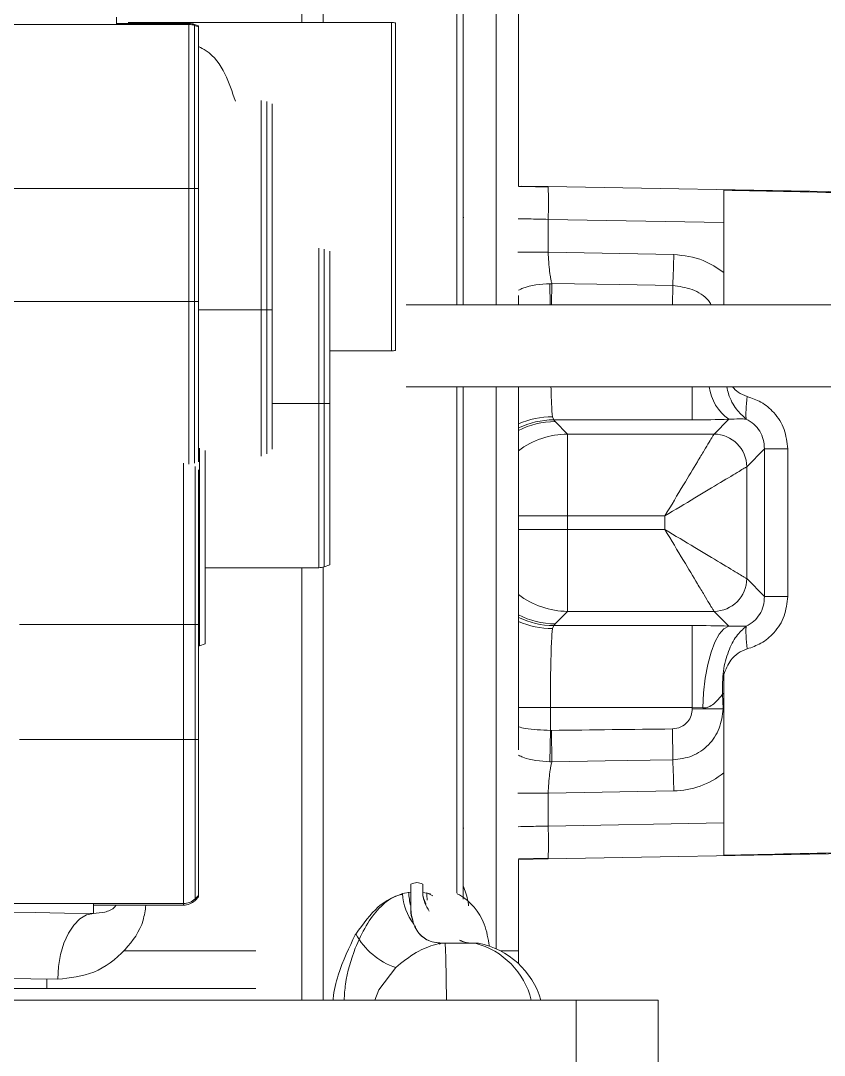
# Model space of a CAD drawing. Header units: millimetres. Extents: x 169 to 14583, y -399 to 10804.
# Drawn here: x 3264.4 to 3313.4, y 2017.5 to 2080.5 of the extents above; entities that cross this region are included whole.
import ezdxf

# ---------------------------------------------------------------- set-up
doc = ezdxf.new("R2010")
doc.units = ezdxf.units.MM
doc.header["$LTSCALE"] = 35

msp = doc.modelspace()

# ---------------------------------------------------------------- linework, layer by layer
at = {"color": 7, "linetype": 'Continuous', "lineweight": 18}
for p, q in [((3293.407, 2107.479), (3293.407, 2063.234)), ((3281.562, 2106.459), (3281.562, 2080.419)), ((3282.86, 2106.459), (3282.86, 2080.419)), ((3291.393, 2068.699), (3291.393, 2105.534)), ((3291.393, 2068.903), (3291.393, 2105.534)), ((3291.012, 2063.234), (3291.012, 2104.485)), ((3294.772, 2070.459), (3294.772, 2093.654)), ((3294.772, 2070.459), (3294.772, 2093.654)), ((3274.696, 2080.298), (3207.049, 2080.298)), ((3274.696, 2080.36), (3270.261, 2080.36)), ((3270.272, 2080.741), (3270.272, 2080.358)), ((3274.696, 2080.358), (3270.272, 2080.358)), ((3273.272, 2080.419), (3270.995, 2080.419)), ((3287.026, 2080.419), (3273.272, 2080.419)), ((3273.272, 2080.419), (3273.272, 2080.419)), ((3274.696, 2080.36), (3274.696, 2080.358)), ((3274.696, 2080.358), (3274.696, 2080.298)), ((3274.696, 2080.298), (3274.696, 2070.299)), ((3275.272, 2080.214), (3275.038, 2080.3)), ((3275.038, 2080.3), (3275.038, 2080.298)), ((3275.038, 2080.298), (3275.038, 2080.238)), ((3275.272, 2080.212), (3275.038, 2080.298)), ((3275.038, 2080.238), (3275.038, 2070.299)), ((3275.272, 2080.152), (3275.038, 2080.238)), ((3275.272, 2080.212), (3275.272, 2080.214)), ((3275.272, 2080.212), (3275.272, 2080.152)), ((3275.272, 2070.299), (3275.272, 2080.152)), ((3274.696, 2070.299), (3263.268, 2070.299)), ((3274.696, 2070.299), (3274.696, 2063.421)), ((3275.038, 2070.299), (3274.696, 2070.299)), ((3275.038, 2070.299), (3275.038, 2063.421)), ((3275.272, 2070.299), (3275.038, 2070.299)), ((3275.272, 2070.299), (3275.272, 2063.421)), ((3295.034, 2070.422), (3294.772, 2070.426)), ((3294.937, 2070.457), (3296.573, 2070.428)), ((3296.578, 2070.395), (3295.034, 2070.422)), ((3296.573, 2070.428), (3323.621, 2069.956)), ((3307.272, 2070.207), (3307.272, 2068.242)), ((3291.392, 2068.553), (3291.393, 2068.699)), ((3291.392, 2068.553), (3291.392, 2063.234)), ((3291.429, 2068.552), (3291.392, 2068.553)), ((3296.573, 2068.428), (3296.573, 2066.428)), ((3307.272, 2068.242), (3296.573, 2068.428)), ((3307.272, 2068.242), (3307.272, 2065.189)), ((3296.573, 2066.428), (3294.733, 2066.428)), ((3296.573, 2066.428), (3304.224, 2066.294)), ((3296.701, 2063.234), (3296.685, 2064.513)), ((3296.803, 2064.514), (3296.788, 2063.234)), ((3294.772, 2063.234), (3294.772, 2063.794)), ((3294.772, 2063.234), (3294.772, 2063.794)), ((3304.168, 2064.406), (3304.155, 2063.234)), ((3274.696, 2063.421), (3263.268, 2063.421)), ((3275.038, 2063.421), (3274.696, 2063.421)), ((3274.696, 2063.421), (3274.696, 2053.514)), ((3275.272, 2063.421), (3275.038, 2063.421)), ((3275.038, 2063.421), (3275.038, 2053.576)), ((3275.272, 2053.658), (3275.272, 2063.421)), ((3374.316, 2063.234), (3287.917, 2063.234)), ((3275.272, 2062.919), (3279.096, 2062.919)), ((3279.438, 2062.919), (3279.096, 2062.919)), ((3279.438, 2062.919), (3279.772, 2062.919)), ((3283.272, 2060.419), (3287.026, 2060.419)), ((3287.917, 2058.234), (3374.316, 2058.234)), ((3291.012, 2027.402), (3291.012, 2058.234)), ((3291.392, 2058.234), (3291.392, 2031.365)), ((3293.407, 2058.234), (3293.407, 2024.015)), ((3294.772, 2036.124), (3294.772, 2058.234)), ((3294.772, 2036.124), (3294.772, 2058.234)), ((3305.357, 2058.234), (3305.357, 2056.222)), ((3308.68, 2057.441), (3308.697, 2057.646)), ((3279.772, 2057.219), (3282.596, 2057.219)), ((3282.596, 2057.219), (3282.938, 2057.219)), ((3282.938, 2057.219), (3283.272, 2057.219)), ((3296.834, 2056.408), (3296.911, 2056.222)), ((3306.679, 2055.358), (3307.574, 2056.253)), ((3305.357, 2056.222), (3296.911, 2056.222)), ((3296.999, 2056.119), (3297.759, 2055.358)), ((3279.096, 2055.278), (3279.096, 2054.016)), ((3279.438, 2054.153), (3279.438, 2055.313)), ((3297.759, 2055.358), (3306.679, 2055.358)), ((3297.759, 2055.358), (3297.759, 2050.377)), ((3275.334, 2042.468), (3275.334, 2054.505)), ((3309.754, 2054.448), (3308.672, 2053.366)), ((3311.167, 2054.448), (3309.754, 2054.448)), ((3309.754, 2045.47), (3309.754, 2054.448)), ((3311.167, 2054.448), (3311.167, 2045.47)), ((3274.358, 2043.76), (3274.358, 2053.59)), ((3275.065, 2043.76), (3275.065, 2053.374)), ((3275.272, 2043.76), (3275.272, 2053.175)), ((3308.672, 2053.366), (3308.672, 2046.552)), ((3294.772, 2050.377), (3297.759, 2050.377)), ((3303.691, 2050.377), (3297.759, 2050.377)), ((3297.759, 2050.377), (3297.759, 2049.541)), ((3303.691, 2049.541), (3303.691, 2050.377)), ((3294.772, 2049.541), (3297.759, 2049.541)), ((3297.759, 2049.541), (3297.759, 2044.56)), ((3297.759, 2049.541), (3303.691, 2049.541)), ((3275.672, 2047.219), (3282.596, 2047.219)), ((3281.562, 2047.219), (3281.562, 2020.889)), ((3282.86, 2047.255), (3282.86, 2020.889)), ((3282.938, 2047.279), (3283.272, 2047.401)), ((3308.672, 2046.552), (3309.754, 2045.47)), ((3311.167, 2045.47), (3309.754, 2045.47)), ((3297.759, 2044.56), (3296.999, 2043.799)), ((3306.679, 2044.56), (3297.759, 2044.56)), ((3307.574, 2043.664), (3306.679, 2044.56)), ((3274.358, 2043.76), (3264.373, 2043.76)), ((3274.358, 2036.76), (3274.358, 2043.76)), ((3274.358, 2043.76), (3275.065, 2043.76)), ((3275.065, 2036.76), (3275.065, 2043.76)), ((3275.065, 2043.76), (3275.272, 2043.76)), ((3275.272, 2043.76), (3275.272, 2036.76)), ((3296.911, 2043.696), (3296.834, 2043.51)), ((3296.911, 2043.696), (3305.357, 2043.696)), ((3305.357, 2043.696), (3305.357, 2038.715)), ((3307.574, 2043.664), (3308.639, 2043.653)), ((3275.334, 2042.468), (3275.672, 2042.591)), ((3308.68, 2042.477), (3308.697, 2042.273)), ((3307.229, 2038.623), (3307.202, 2039.523)), ((3294.772, 2038.715), (3296.709, 2038.715)), ((3296.709, 2038.715), (3296.709, 2037.314)), ((3305.357, 2038.715), (3296.709, 2038.715)), ((3305.357, 2038.623), (3305.357, 2038.715)), ((3305.99, 2038.683), (3305.357, 2038.715)), ((3307.229, 2038.623), (3305.357, 2038.623)), ((3307.229, 2038.612), (3307.229, 2038.623)), ((3304.168, 2035.512), (3304.147, 2037.4)), ((3274.358, 2036.76), (3264.373, 2036.76)), ((3274.358, 2026.763), (3274.358, 2036.76)), ((3274.358, 2036.76), (3275.065, 2036.76)), ((3275.065, 2027.056), (3275.065, 2036.76)), ((3275.065, 2036.76), (3275.272, 2036.76)), ((3275.272, 2027.263), (3275.272, 2036.76)), ((3296.685, 2035.405), (3296.709, 2037.314)), ((3296.78, 2037.314), (3296.803, 2035.404)), ((3307.272, 2034.729), (3307.272, 2031.676)), ((3304.224, 2033.623), (3296.573, 2033.49)), ((3294.733, 2033.49), (3296.573, 2033.49)), ((3296.573, 2033.49), (3296.573, 2031.49)), ((3296.573, 2031.49), (3307.272, 2031.676)), ((3307.272, 2029.711), (3307.272, 2031.676)), ((3291.393, 2031.219), (3291.392, 2031.365)), ((3291.392, 2031.365), (3291.429, 2031.365)), ((3291.393, 2027.03), (3291.393, 2031.279)), ((3291.393, 2027.03), (3291.393, 2031.015)), ((3323.621, 2029.962), (3296.573, 2029.49)), ((3294.772, 2029.492), (3296.578, 2029.523)), ((3296.573, 2029.49), (3294.772, 2029.458)), ((3294.772, 2023.102), (3294.772, 2029.458)), ((3294.772, 2023.102), (3294.772, 2029.458)), ((3288.216, 2027.453), (3288.216, 2027.959)), ((3288.216, 2027.959), (3288.216, 2027.454)), ((3288.935, 2027.959), (3288.935, 2027.452)), ((3288.935, 2027.959), (3288.935, 2027.454)), ((3275.065, 2027.056), (3275.272, 2027.263)), ((3275.272, 2027.263), (3275.272, 2027.169)), ((3288.216, 2027.453), (3287.698, 2027.379)), ((3288.049, 2027.442), (3288.088, 2027.446)), ((3288.088, 2027.446), (3288.216, 2027.454)), ((3289.417, 2027.36), (3288.935, 2027.452)), ((3289.193, 2027.429), (3289.545, 2027.247)), ((3268.872, 2026.763), (3211.872, 2026.763)), ((3274.358, 2026.763), (3268.872, 2026.763)), ((3268.872, 2026.763), (3268.872, 2026.164)), ((3268.878, 2026.669), (3268.878, 2026.763)), ((3274.358, 2026.669), (3268.878, 2026.669)), ((3268.878, 2026.669), (3268.941, 2026.669)), ((3268.941, 2026.668), (3274.358, 2026.668)), ((3274.358, 2026.669), (3274.358, 2026.763)), ((3274.358, 2026.668), (3274.358, 2026.669)), ((3275.272, 2027.169), (3275.065, 2026.962)), ((3275.065, 2026.962), (3275.065, 2027.056)), ((3288.458, 2025.349), (3288.389, 2025.51)), ((3284.827, 2024.861), (3284.86, 2024.915)), ((3290.103, 2024.36), (3289.932, 2024.3)), ((3290.308, 2024.36), (3290.05, 2024.363)), ((3292.131, 2024.36), (3290.103, 2024.36)), ((3292.339, 2024.36), (3290.308, 2024.36)), ((3292.339, 2024.36), (3292.131, 2024.36)), ((3270.724, 2023.889), (3278.76, 2023.889)), ((3293.666, 2023.889), (3294.772, 2023.889)), ((3294.772, 2023.102), (3294.772, 2023.889)), ((3287.298, 2022.869), (3286.256, 2021.508)), ((3287.298, 2022.869), (3287.433, 2022.995)), ((3278.76, 2021.589), (3238.892, 2021.589)), ((3266.029, 2022.174), (3266.029, 2021.643)), ((3286.256, 2021.508), (3286.012, 2020.889)), ((3168.272, 2020.889), (3298.272, 2020.889)), ((3298.272, 1993.459), (3298.272, 2020.889)), ((3298.272, 2020.889), (3303.272, 2020.889)), ((3303.272, 2020.889), (3303.272, 1993.459))]:
    msp.add_line(p, q, dxfattribs=at)
at = {"color": 7, "linetype": 'Continuous', "lineweight": 18, "flags": 128}
for points in [[(3279.438, 2062.919), (3279.438, 2065.049), (3279.438, 2067.12), (3279.438, 2069.078), (3279.438, 2070.867), (3279.438, 2072.439), (3279.438, 2073.752), (3279.438, 2074.769), (3279.438, 2075.463), (3279.438, 2075.605)], [(3279.772, 2075.463), (3279.772, 2074.964), (3279.772, 2074.02), (3279.772, 2072.738), (3279.772, 2071.158), (3279.772, 2069.328), (3279.772, 2067.303), (3279.772, 2065.145), (3279.772, 2062.919)], [(3279.772, 2072.382), (3279.772, 2071.87), (3279.772, 2070.744), (3279.772, 2069.318), (3279.772, 2067.645), (3279.772, 2065.791), (3279.772, 2063.826), (3279.772, 2061.827), (3279.772, 2059.869), (3279.772, 2059.714)], [(3282.596, 2057.219), (3282.596, 2059.17), (3282.596, 2061.046), (3282.596, 2062.775), (3282.596, 2064.29), (3282.596, 2065.534), (3282.596, 2066.458), (3282.596, 2066.669)], [(3282.938, 2057.219), (3282.938, 2059.158), (3282.938, 2061.023), (3282.938, 2062.741), (3282.938, 2064.247), (3282.938, 2065.483), (3282.938, 2066.402), (3282.938, 2066.613)], [(3283.272, 2057.219), (3283.272, 2059.134), (3283.272, 2060.976), (3283.272, 2062.674), (3283.272, 2064.161), (3283.272, 2065.382), (3283.272, 2066.29), (3283.272, 2066.5)], [(3296.803, 2064.514), (3300.93, 2064.453), (3304.168, 2064.406)], [(3283.272, 2057.219), (3283.272, 2058.715), (3283.272, 2060.123), (3283.272, 2061.363), (3283.272, 2062.363), (3283.272, 2063.063), (3283.272, 2063.372)], [(3279.096, 2055.278), (3279.096, 2056.126), (3279.096, 2057.017), (3279.096, 2057.944), (3279.096, 2058.902), (3279.096, 2059.884), (3279.096, 2060.885), (3279.096, 2061.899), (3279.096, 2062.919)], [(3279.438, 2057.877), (3279.438, 2058.479), (3279.438, 2059.093), (3279.438, 2059.716), (3279.438, 2060.347), (3279.438, 2060.984), (3279.438, 2061.626), (3279.438, 2062.272), (3279.438, 2062.919)], [(3279.772, 2062.919), (3279.772, 2060.693), (3279.772, 2058.535), (3279.772, 2056.51), (3279.772, 2054.68), (3279.772, 2054.428)], [(3283.272, 2060.488), (3283.272, 2059.134), (3283.272, 2057.219)], [(3283.272, 2060.44), (3283.272, 2060.123), (3283.272, 2058.715), (3283.272, 2057.219)], [(3279.438, 2055.313), (3279.438, 2055.615), (3279.438, 2055.922), (3279.438, 2056.235), (3279.438, 2056.554), (3279.438, 2056.877), (3279.438, 2057.206), (3279.438, 2057.539), (3279.438, 2057.877)], [(3282.596, 2047.219), (3282.596, 2047.411), (3282.596, 2047.98), (3282.596, 2048.904), (3282.596, 2050.148), (3282.596, 2051.663), (3282.596, 2053.392), (3282.596, 2055.268), (3282.596, 2057.219)], [(3282.938, 2047.279), (3282.938, 2047.47), (3282.938, 2048.036), (3282.938, 2048.954), (3282.938, 2050.191), (3282.938, 2051.697), (3282.938, 2053.415), (3282.938, 2055.28), (3282.938, 2057.219)], [(3283.272, 2057.219), (3283.272, 2055.304), (3283.272, 2053.462), (3283.272, 2051.764), (3283.272, 2050.277), (3283.272, 2049.056), (3283.272, 2048.148), (3283.272, 2047.59), (3283.272, 2047.401), (3283.272, 2047.59), (3283.272, 2048.148), (3283.272, 2049.056), (3283.272, 2050.277), (3283.272, 2051.764), (3283.272, 2053.462), (3283.272, 2055.304), (3283.272, 2057.219)], [(3283.272, 2057.219), (3283.272, 2055.723), (3283.272, 2054.314), (3283.272, 2053.074), (3283.272, 2052.075), (3283.272, 2051.375), (3283.272, 2051.015), (3283.272, 2051.015), (3283.272, 2051.375), (3283.272, 2052.075), (3283.272, 2053.074), (3283.272, 2054.314), (3283.272, 2055.723), (3283.272, 2057.219)], [(3307.574, 2043.664), (3307.28, 2043.502), (3306.997, 2043.174), (3306.733, 2042.69), (3306.498, 2042.068), (3306.3, 2041.33), (3306.146, 2040.5), (3306.042, 2039.608), (3305.99, 2038.683)], [(3275.272, 2042.448), (3275.293, 2042.454), (3275.334, 2042.468)], [(3307.272, 2038.612), (3307.267, 2038.612), (3307.261, 2038.612), (3307.255, 2038.612), (3307.25, 2038.612), (3307.245, 2038.612), (3307.24, 2038.612), (3307.234, 2038.612), (3307.229, 2038.612)], [(3304.168, 2035.512), (3300.046, 2035.452), (3296.803, 2035.404)], [(3254.011, 2026.351), (3255.961, 2026.333), (3257.888, 2026.314), (3259.791, 2026.293), (3261.668, 2026.27), (3263.516, 2026.246), (3265.334, 2026.22), (3267.12, 2026.193), (3268.872, 2026.164)], [(3266.698, 2022.165), (3266.748, 2022.935), (3266.877, 2023.676), (3267.081, 2024.36), (3267.352, 2024.962), (3267.679, 2025.46), (3268.051, 2025.835), (3268.454, 2026.072), (3268.872, 2026.164)], [(3252.745, 2022.353), (3254.576, 2022.335), (3256.385, 2022.315), (3258.172, 2022.294), (3259.934, 2022.271), (3261.669, 2022.247), (3263.376, 2022.221), (3265.053, 2022.194), (3266.698, 2022.165)]]:
    msp.add_lwpolyline(points, dxfattribs=at)
at = {"color": 7, "linetype": 'Continuous', "lineweight": 18}
for centre, radius, start, end in [((3274.696, 2079.36), 1, 70, 90), ((3274.696, 2079.358), 1, 70.00291, 90.00007), ((3274.696, 2079.298), 1, 70.00291, 90.00007), ((3287.026, 2079.419), 1, 75.72193, 90.01844), ((3267.918, 2069.428), 28.673, 358.00162, 1.99838), ((3251.183, 2066.933), 53.046, 357.27008, 359.31055), ((3287.026, 2061.419), 1, 270.01844, 284.25939), ((3309.304, 2058.637), 2.945, 187.87478, 234.03914), ((3296.856, 2051.22), 5.188, 90.23621, 113.67721), ((3296.939, 2051.205), 5.017, 90.31947, 115.59027), ((3297.039, 2051.111), 5.008, 90.46187, 116.90991), ((3297.541, 2056.669), 0.772, 215.33327, 225.35287), ((3297.801, 2050.342), 5.016, 90.47998, 127.15006), ((3306.661, 2053.348), 2.01, 0.50813, 89.49187), ((3282.596, 2048.219), 1, 270, 290), ((3306.661, 2046.57), 2.01, 270.50813, 359.49187), ((3297.801, 2049.576), 5.016, 232.84994, 269.52002), ((3297.039, 2048.807), 5.008, 243.09009, 269.53813), ((3296.939, 2048.713), 5.017, 244.40973, 269.68053), ((3296.856, 2048.698), 5.188, 246.32279, 269.76379), ((3297.541, 2043.249), 0.772, 134.64713, 144.66673), ((3307.821, 2038.826), 0.933, 126.01701, 131.58925), ((3307.555, 2019.012), 19.613, 90.82484, 90.94985), ((3251.183, 2032.985), 53.046, 0.68945, 2.72992), ((3267.918, 2030.49), 28.673, 358.00162, 1.99838), ((3291.114, 2027.58), 3.421, 183.36717, 217.22564), ((3291.501, 2027.511), 3.414, 181.0963, 195.1159), ((3292.505, 2027.327), 3.313, 178.24171, 186.23518), ((3274.358, 2027.764), 1, 269.9983, 314.98781), ((3274.358, 2027.668), 1, 270, 315.10208), ((3274.358, 2027.669), 1, 269.9983, 314.98781), ((3288.716, 2027.034), 4.4, 208.78692, 251.1985), ((3202.399, 2020.944), 87.976, 359.96405, 2.2249), ((3290.912, 2019.743), 4.774, 13.88536, 75.21394), ((3291.347, 2019.459), 5, 16.61863, 78.55659)]:
    msp.add_arc(centre, radius, start, end, dxfattribs=at)
for centre, major_axis, ratio, start_param, end_param in [((3285.965, 2068.613), (114.597, -2), 0.01745, 1.236194, 1.38408), ((3296.6, 1993.364), (0.185, 71.149), 0.271245, 6.282265, 6.288413), ((3305.608, 2056.699), (6.161, 0.02), 0.077388, 4.671335, 5.036994), ((3305.608, 2043.219), (6.161, -0.02), 0.077388, 1.246192, 1.61185), ((3263.129, 2034.729), (161.373, 2.394), 0.013208, 1.313602, 1.360527), ((3367.748, 9921.509), (71.028, 7884.196, 0), 0.019062, 3.14152, 3.141993), ((3319.28, 11166.099), (22.529, 9130.695), 0.023607, 3.141285, 3.141835), ((3304.659, 2037.452), (3.985, 1.776), 0.851328, 4.247618, 5.009728), ((3285.965, 2031.305), (-114.597, -2), 0.01745, 1.757513, 1.905398)]:
    msp.add_ellipse(centre, major_axis=major_axis, ratio=ratio, start_param=start_param, end_param=end_param, dxfattribs=at)
for points in [[(3287.026, 2070.419), (3287.026, 2071.073), (3287.026, 2072.382), (3287.026, 2074.27), (3287.026, 2076.011), (3287.026, 2077.535), (3287.026, 2078.788), (3287.026, 2079.713), (3287.026, 2080.307), (3287.026, 2080.382), (3287.026, 2080.419)], [(3287.272, 2070.419), (3287.272, 2071.302), (3287.272, 2073.069), (3287.272, 2075.316), (3287.272, 2076.817), (3287.272, 2077.345), (3287.272, 2076.817), (3287.272, 2075.316), (3287.272, 2073.069), (3287.272, 2071.302), (3287.272, 2070.419)], [(3287.026, 2060.419), (3287.026, 2060.456), (3287.026, 2060.531), (3287.026, 2061.125), (3287.026, 2062.049), (3287.026, 2063.303), (3287.026, 2064.827), (3287.026, 2066.567), (3287.026, 2068.455), (3287.026, 2069.764), (3287.026, 2070.419)], [(3287.272, 2070.419), (3287.272, 2069.535), (3287.272, 2067.769), (3287.272, 2065.522), (3287.272, 2064.02), (3287.272, 2063.493), (3287.272, 2064.02), (3287.272, 2065.522), (3287.272, 2067.769), (3287.272, 2069.535), (3287.272, 2070.419)], [(3288.216, 2027.959), (3288.338, 2028.003), (3288.582, 2028.093), (3288.817, 2028.003), (3288.935, 2027.959)]]:
    msp.add_open_spline(points, degree=3, dxfattribs=at)
for points, knots in [([(3287.272, 2070.419), (3287.272, 2071.071), (3287.272, 2072.376), (3287.272, 2074.259), (3287.272, 2075.993), (3287.272, 2077.514), (3287.272, 2078.759), (3287.272, 2079.697), (3287.272, 2080.23), (3287.272, 2080.452), (3287.272, 2080.388), (3287.272, 2080.388)], [0, 0, 0, 0, 0.124985, 0.249971, 0.374957, 0.499945, 0.624933, 0.749918, 0.874907, 0.999894, 1, 1, 1, 1]), ([(3287.272, 2080.197), (3287.272, 2080.033), (3287.272, 2079.706), (3287.272, 2078.757), (3287.272, 2077.515), (3287.272, 2075.993), (3287.272, 2074.259), (3287.272, 2072.376), (3287.272, 2071.071), (3287.272, 2070.419)], [0, 0, 0, 0, 0.1428589, 0.2857142, 0.4285718, 0.5714298, 0.7142849, 0.8571437, 1, 1, 1, 1]), ([(3275.272, 2078.955), (3275.43, 2078.873), (3276.132, 2078.507), (3276.914, 2077.432), (3277.328, 2076.198), (3277.521, 2075.623)], [0, 0, 0, 0, 0.134112, 0.596858, 1, 1, 1, 1]), ([(3279.096, 2075.672), (3279.096, 2075.671), (3279.096, 2075.588), (3279.096, 2074.969), (3279.096, 2073.808), (3279.096, 2072.168), (3279.096, 2070.189), (3279.096, 2067.926), (3279.096, 2065.472), (3279.096, 2063.77), (3279.096, 2062.919)], [0, 0, 0, 0, 0.001595, 0.144225, 0.286854, 0.429483, 0.572112, 0.714742, 0.857371, 1, 1, 1, 1]), ([(3287.272, 2070.419), (3287.272, 2069.766), (3287.272, 2068.462), (3287.272, 2066.579), (3287.272, 2064.845), (3287.272, 2063.324), (3287.272, 2062.076), (3287.272, 2061.149), (3287.272, 2060.578), (3287.272, 2060.385), (3287.272, 2060.578), (3287.272, 2061.149), (3287.272, 2062.076), (3287.272, 2063.324), (3287.272, 2064.845), (3287.272, 2066.579), (3287.272, 2068.461), (3287.272, 2069.766), (3287.272, 2070.419)], [0, 0, 0, 0, 0.062499, 0.124999, 0.187498, 0.249998, 0.312499, 0.374998, 0.437499, 0.499999, 0.562499, 0.625, 0.687499, 0.749999, 0.8125, 0.874999, 0.9375, 1, 1, 1, 1]), ([(3296.573, 2068.428), (3296.175, 2068.438), (3295.543, 2068.453), (3294.965, 2068.466), (3294.751, 2068.471)], [0, 0, 0, 0, 0.6289, 1, 1, 1, 1]), ([(3296.573, 2066.428), (3296.583, 2066.228), (3296.606, 2065.804), (3296.648, 2065.372), (3296.685, 2065.089), (3296.713, 2064.901), (3296.754, 2064.675), (3296.785, 2064.572), (3296.803, 2064.514)], [0, 0, 0, 0, 0.235612, 0.498282, 0.559783, 0.663958, 0.810731, 1, 1, 1, 1]), ([(3304.224, 2066.294), (3304.844, 2066.222), (3305.951, 2066.092), (3306.868, 2065.465), (3307.271, 2065.189)], [0, 0, 0, 0, 0.559344, 1, 1, 1, 1]), ([(3307.272, 2063.234), (3307.272, 2063.478), (3307.272, 2064.097), (3307.272, 2064.777), (3307.272, 2065.189)], [0, 0, 0, 0, 0.39494, 1, 1, 1, 1]), ([(3296.685, 2064.513), (3296.109, 2064.479), (3295.429, 2064.439), (3294.86, 2064.157), (3294.772, 2064.113)], [0, 0, 0, 0, 0.845314, 1, 1, 1, 1]), ([(3304.168, 2064.406), (3304.563, 2064.349), (3305.354, 2064.234), (3306.183, 2063.743), (3306.445, 2063.318), (3306.496, 2063.234)], [0, 0, 0, 0, 0.445279, 0.890961, 1, 1, 1, 1]), ([(3296.747, 2058.234), (3296.757, 2057.866), (3296.78, 2057.027), (3296.815, 2056.631), (3296.834, 2056.408)], [0, 0, 0, 0, 0.438314, 1, 1, 1, 1]), ([(3308.639, 2056.265), (3308.434, 2056.451), (3308.023, 2056.823), (3307.613, 2057.54), (3307.484, 2058.086), (3307.45, 2058.234)], [0, 0, 0, 0, 0.421154, 0.843232, 1, 1, 1, 1]), ([(3308.697, 2057.646), (3308.502, 2057.717), (3308.156, 2057.842), (3307.913, 2058.115), (3307.806, 2058.234)], [0, 0, 0, 0, 0.564586, 1, 1, 1, 1]), ([(3311.167, 2054.448), (3311.122, 2054.854), (3311.034, 2055.662), (3310.405, 2056.656), (3309.591, 2057.333), (3308.985, 2057.545), (3308.697, 2057.645)], [0, 0, 0, 0, 0.279638, 0.557679, 0.790046, 1, 1, 1, 1]), ([(3308.639, 2056.265), (3308.627, 2056.37), (3308.603, 2056.582), (3308.654, 2057.153), (3308.68, 2057.441)], [0, 0, 0, 0, 0.496325, 1, 1, 1, 1]), ([(3308.639, 2056.265), (3308.514, 2056.273), (3308.262, 2056.289), (3307.806, 2056.265), (3307.574, 2056.253)], [0, 0, 0, 0, 0.492616, 1, 1, 1, 1]), ([(3309.754, 2054.448), (3309.741, 2054.643), (3309.718, 2055.018), (3309.484, 2055.539), (3309.13, 2055.982), (3308.802, 2056.171), (3308.639, 2056.265)], [0, 0, 0, 0, 0.261379, 0.503629, 0.751622, 1, 1, 1, 1]), ([(3306.679, 2055.358), (3306.653, 2055.316), (3306.599, 2055.228), (3306.388, 2054.88), (3306.082, 2054.366), (3305.579, 2053.523), (3304.777, 2052.192), (3304.073, 2051.017), (3303.691, 2050.377)], [0, 0, 0, 0, 0.113254, 0.232347, 0.358428, 0.492468, 0.723789, 1, 1, 1, 1]), ([(3275.672, 2042.591), (3275.672, 2042.639), (3275.672, 2042.734), (3275.672, 2043.496), (3275.672, 2044.681), (3275.672, 2046.287), (3275.672, 2048.241), (3275.672, 2050.473), (3275.672, 2052.548), (3275.672, 2053.869), (3275.672, 2054.353)], [0, 0, 0, 0, 0.131965, 0.26393, 0.395895, 0.527861, 0.659826, 0.791791, 0.923756, 1, 1, 1, 1]), ([(3308.672, 2053.366), (3308.631, 2053.341), (3308.547, 2053.291), (3308.096, 2053.018), (3307.124, 2052.439), (3305.514, 2051.47), (3304.305, 2050.746), (3303.691, 2050.377)], [0, 0, 0, 0, 0.109856, 0.225444, 0.476767, 0.733855, 1, 1, 1, 1]), ([(3306.679, 2044.56), (3306.653, 2044.602), (3306.599, 2044.69), (3306.388, 2045.038), (3306.082, 2045.552), (3305.579, 2046.395), (3304.777, 2047.726), (3304.073, 2048.901), (3303.691, 2049.541)], [0, 0, 0, 0, 0.11324, 0.232329, 0.358415, 0.492468, 0.723763, 1, 1, 1, 1]), ([(3308.672, 2046.552), (3308.631, 2046.576), (3308.547, 2046.627), (3308.096, 2046.9), (3307.124, 2047.479), (3305.514, 2048.448), (3304.305, 2049.172), (3303.691, 2049.541)], [0, 0, 0, 0, 0.109871, 0.225464, 0.476768, 0.733855, 1, 1, 1, 1]), ([(3308.639, 2043.653), (3308.803, 2043.747), (3309.122, 2043.931), (3309.476, 2044.368), (3309.716, 2044.888), (3309.741, 2045.271), (3309.754, 2045.47)], [0, 0, 0, 0, 0.248577, 0.485055, 0.733601, 1, 1, 1, 1]), ([(3311.167, 2045.47), (3311.122, 2045.064), (3311.034, 2044.256), (3310.405, 2043.262), (3309.591, 2042.585), (3308.985, 2042.373), (3308.697, 2042.273)], [0, 0, 0, 0, 0.279638, 0.557679, 0.790046, 1, 1, 1, 1]), ([(3308.639, 2043.653), (3308.431, 2043.469), (3308.014, 2043.103), (3307.535, 2042.149), (3307.192, 2040.939), (3307.198, 2040.001), (3307.202, 2039.523)], [0, 0, 0, 0, 0.244718, 0.489972, 0.740504, 1, 1, 1, 1]), ([(3308.639, 2043.653), (3308.627, 2043.548), (3308.603, 2043.336), (3308.654, 2042.765), (3308.68, 2042.477)], [0, 0, 0, 0, 0.4963251, 1, 1, 1, 1]), ([(3296.834, 2043.51), (3296.815, 2043.28), (3296.778, 2042.835), (3296.739, 2041.57), (3296.714, 2040.166), (3296.711, 2039.184), (3296.709, 2038.715)], [0, 0, 0, 0, 0.280667, 0.540909, 0.780694, 1, 1, 1, 1]), ([(3308.697, 2042.272), (3308.505, 2042.198), (3308.122, 2042.049), (3307.591, 2041.515), (3307.393, 2041.023), (3307.272, 2040.722)], [0, 0, 0, 0, 0.278944, 0.559052, 1, 1, 1, 1]), ([(3307.272, 2039.58), (3307.272, 2039.806), (3307.272, 2040.21), (3307.272, 2040.565), (3307.272, 2040.722)], [0, 0, 0, 0, 0.559497, 1, 1, 1, 1]), ([(3307.202, 2039.523), (3307.139, 2039.446), (3307.013, 2039.292), (3306.757, 2038.998), (3306.483, 2038.789), (3306.213, 2038.683), (3306.061, 2038.683), (3305.99, 2038.683)], [0, 0, 0, 0, 0.2500748, 0.5002735, 0.7503297, 0.882767, 1, 1, 1, 1]), ([(3307.272, 2038.623), (3307.272, 2038.802), (3307.272, 2039.121), (3307.272, 2039.44), (3307.272, 2039.58)], [0, 0, 0, 0, 0.559531, 1, 1, 1, 1]), ([(3304.147, 2037.4), (3304.325, 2037.425), (3304.681, 2037.474), (3305.078, 2037.802), (3305.314, 2038.203), (3305.343, 2038.483), (3305.357, 2038.623)], [0, 0, 0, 0, 0.2797512, 0.5596539, 0.7802032, 1, 1, 1, 1]), ([(3307.229, 2038.612), (3307.181, 2038.211), (3307.085, 2037.407), (3306.385, 2036.387), (3305.374, 2035.67), (3304.57, 2035.564), (3304.168, 2035.512)], [0, 0, 0, 0, 0.249554, 0.499747, 0.749489, 1, 1, 1, 1]), ([(3307.272, 2038.623), (3307.272, 2038.621), (3307.272, 2038.617), (3307.272, 2038.614), (3307.272, 2038.612)], [0, 0, 0, 0, 0.56, 1, 1, 1, 1]), ([(3307.272, 2038.612), (3307.272, 2038.35), (3307.272, 2037.779), (3307.272, 2036.942), (3307.272, 2035.926), (3307.272, 2035.139), (3307.272, 2034.729)], [0, 0, 0, 0, 0.193942, 0.423787, 0.700264, 1, 1, 1, 1]), ([(3294.772, 2037.523), (3294.904, 2037.491), (3295.479, 2037.353), (3296.174, 2037.331), (3296.709, 2037.314)], [0, 0, 0, 0, 0.228659, 1, 1, 1, 1]), ([(3294.772, 2035.805), (3294.86, 2035.761), (3295.429, 2035.479), (3296.109, 2035.439), (3296.685, 2035.405)], [0, 0, 0, 0, 0.154687, 1, 1, 1, 1]), ([(3296.803, 2035.404), (3296.785, 2035.346), (3296.754, 2035.243), (3296.713, 2035.017), (3296.685, 2034.829), (3296.648, 2034.546), (3296.606, 2034.114), (3296.583, 2033.69), (3296.573, 2033.49)], [0, 0, 0, 0, 0.189251, 0.336019, 0.440199, 0.501718, 0.764371, 1, 1, 1, 1]), ([(3294.751, 2031.447), (3294.965, 2031.452), (3295.543, 2031.465), (3296.175, 2031.48), (3296.573, 2031.49)], [0, 0, 0, 0, 0.3711, 1, 1, 1, 1]), ([(3288.216, 2027.959), (3288.338, 2028.003), (3288.582, 2028.092), (3288.817, 2028.003), (3288.935, 2027.959)], [0, 0, 0, 0, 0.500011, 1, 1, 1, 1]), ([(3284.826, 2024.043), (3285.038, 2024.523), (3285.461, 2025.483), (3286.272, 2026.526), (3287.037, 2027.172), (3287.512, 2027.286), (3287.695, 2027.33)], [0, 0, 0, 0, 0.278013, 0.555849, 0.828031, 1, 1, 1, 1]), ([(3287.698, 2027.379), (3287.199, 2027.175), (3286.201, 2026.768), (3285.306, 2025.532), (3284.86, 2024.915)], [0, 0, 0, 0, 0.500731, 1, 1, 1, 1]), ([(3288.389, 2025.51), (3288.312, 2025.802), (3288.196, 2026.239), (3288.207, 2026.896), (3288.213, 2027.269), (3288.216, 2027.453)], [0, 0, 0, 0, 0.504189, 0.755917, 1, 1, 1, 1]), ([(3288.216, 2027.454), (3288.214, 2027.308), (3288.209, 2027.014), (3288.207, 2026.752), (3288.206, 2026.621)], [0, 0, 0, 0, 0.4970956, 1, 1, 1, 1]), ([(3288.935, 2027.454), (3288.943, 2027.339), (3288.959, 2027.109), (3289.085, 2026.717), (3289.234, 2026.464), (3289.327, 2026.307)], [0, 0, 0, 0, 0.273998, 0.549705, 1, 1, 1, 1]), ([(3288.935, 2027.452), (3288.939, 2027.357), (3288.95, 2027.1), (3289.063, 2026.878), (3289.134, 2026.738)], [0, 0, 0, 0, 0.368748, 1, 1, 1, 1]), ([(3292.996, 2024.173), (3292.919, 2024.628), (3292.714, 2025.848), (3291.819, 2026.967), (3291.081, 2027.338), (3291.035, 2027.361)], [0, 0, 0, 0, 0.358279, 0.960011, 1, 1, 1, 1]), ([(3291.728, 2026.635), (3291.718, 2026.712), (3291.655, 2027.211), (3291.513, 2027.559), (3291.393, 2027.854)], [0, 0, 0, 0, 0.154721, 1, 1, 1, 1]), ([(3266.698, 2022.165), (3267.453, 2022.244), (3268.977, 2022.403), (3270.757, 2023.773), (3271.876, 2025.298), (3272.027, 2026.357), (3272.071, 2026.668)], [0, 0, 0, 0, 0.311858, 0.629507, 0.891223, 1, 1, 1, 1]), ([(3268.878, 2026.763), (3268.877, 2026.763), (3268.875, 2026.763), (3268.873, 2026.763), (3268.872, 2026.763)], [0, 0, 0, 0, 0.557726, 1, 1, 1, 1]), ([(3268.872, 2026.164), (3269.107, 2026.185), (3269.57, 2026.225), (3270.036, 2026.381), (3270.237, 2026.643), (3270.256, 2026.668)], [0, 0, 0, 0, 0.483207, 0.950162, 1, 1, 1, 1]), ([(3288.206, 2026.621), (3288.206, 2026.356), (3288.206, 2026.025), (3288.329, 2025.749), (3288.353, 2025.694)], [0, 0, 0, 0, 0.800577, 1, 1, 1, 1]), ([(3288.469, 2025.414), (3288.504, 2025.309), (3288.583, 2025.077), (3288.842, 2024.794), (3289.177, 2024.547), (3289.606, 2024.387), (3289.936, 2024.369), (3290.103, 2024.36)], [0, 0, 0, 0, 0.1752879, 0.3861852, 0.5848657, 0.7906623, 1, 1, 1, 1]), ([(3283.478, 2020.889), (3283.48, 2020.918), (3283.517, 2021.452), (3283.881, 2022.924), (3284.449, 2024.087), (3284.827, 2024.861)], [0, 0, 0, 0, 0.018566, 0.346754, 1, 1, 1, 1]), ([(3290.05, 2024.363), (3289.863, 2024.379), (3289.489, 2024.412), (3289.035, 2024.633), (3288.683, 2024.948), (3288.536, 2025.21), (3288.458, 2025.349)], [0, 0, 0, 0, 0.249248, 0.498564, 0.733404, 1, 1, 1, 1]), ([(3287.433, 2022.995), (3287.85, 2023.317), (3288.638, 2023.924), (3289.525, 2024.24), (3289.97, 2024.346), (3290.029, 2024.358), (3290.044, 2024.362), (3290.049, 2024.363), (3290.05, 2024.363)], [0, 0, 0, 0, 0.495277, 0.934002, 0.982068, 0.994801, 0.999406, 1, 1, 1, 1]), ([(3291.184, 2024.544), (3291.272, 2024.501), (3291.526, 2024.378), (3291.735, 2024.367), (3291.872, 2024.36)], [0, 0, 0, 0, 0.346911, 1, 1, 1, 1]), ([(3291.231, 2024.508), (3291.234, 2024.506), (3291.353, 2024.445), (3291.587, 2024.382), (3291.777, 2024.367), (3291.872, 2024.36)], [0, 0, 0, 0, 0.013383, 0.506506, 1, 1, 1, 1]), ([(3284.145, 2020.889), (3284.165, 2021.215), (3284.237, 2022.35), (3284.581, 2023.339), (3284.826, 2024.043)], [0, 0, 0, 0, 0.287537, 1, 1, 1, 1])]:
    msp.add_open_spline(points, degree=3, knots=knots, dxfattribs=at)

doc.saveas('drawing.dxf')
